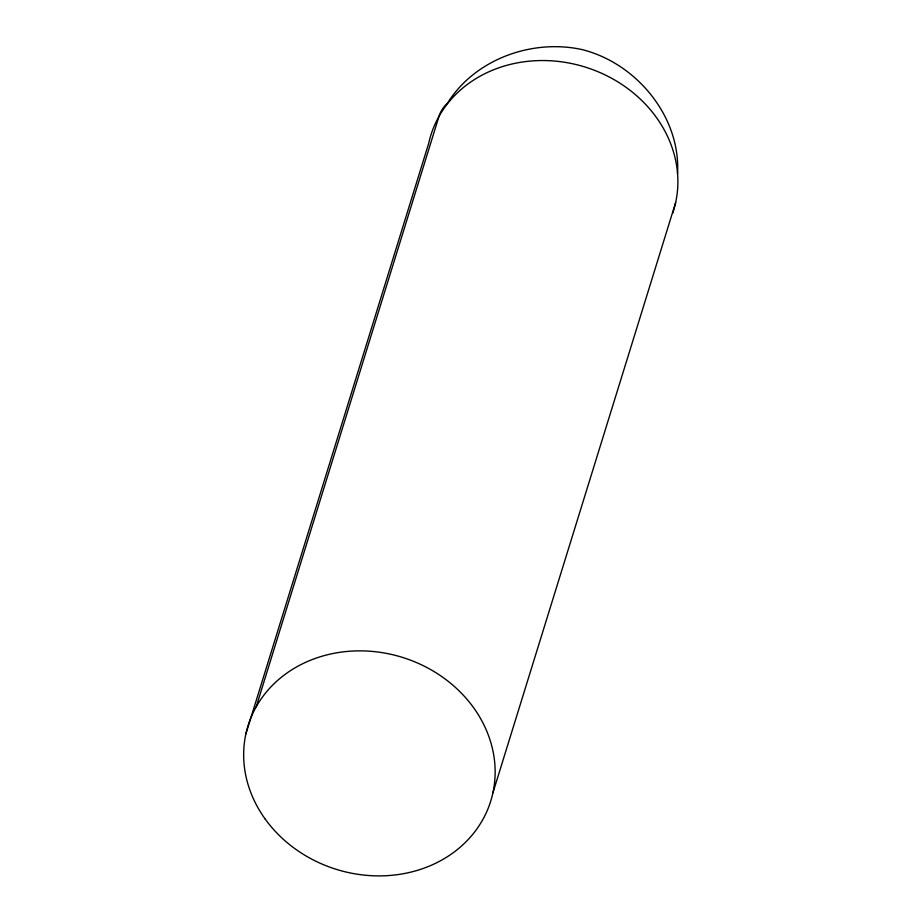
<?xml version="1.0" encoding="UTF-8"?>
<svg xmlns="http://www.w3.org/2000/svg" width="922" height="922" viewBox="0 0 922 922"><rect width="100%" height="100%" fill="white"/><g stroke="black" fill="none" stroke-linecap="round" stroke-linejoin="round"><path stroke-width="1.38" d="M677.555 173.463C680.736 116.529 636.249 62.915 581.747 49.511C531.936 38.724 474.922 59.204 447.55 103.103A127.063 60.725 29.4 0 0 438.964 116.449L256.224 706.771M245.897 733.866L428.638 143.544A127.063 111.02 17.2 0 1 581.897 66.084A127.063 111.02 17.2 0 1 672.68 213.224M492.901 792.897L675.642 202.575M265.363 819.289A127.063 111.02 17.2 0 0 482.575 819.992A127.063 111.02 17.2 0 0 360.272 650.863A127.063 111.02 17.2 0 0 265.363 819.289"/></g></svg>
